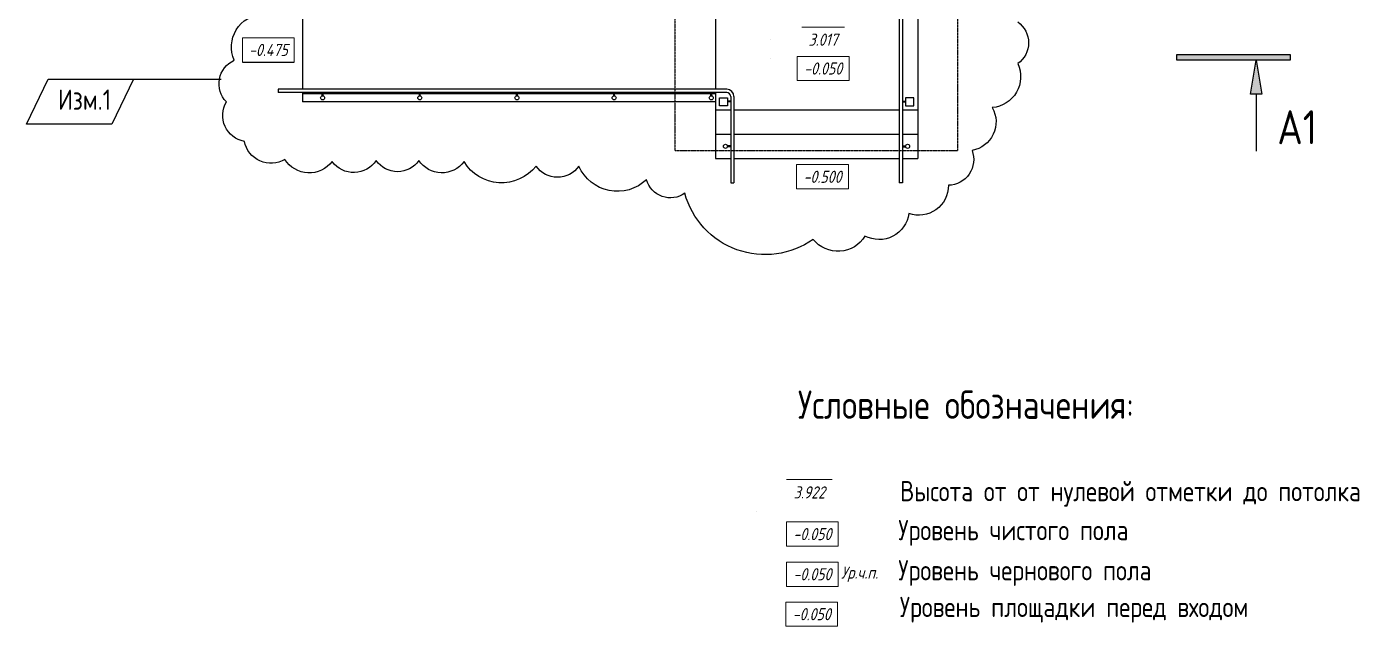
# Model space of a CAD drawing. Header units: millimetres. Extents: x -85477 to 745244, y -3684 to 128206.
# Drawn here: x 614609 to 631069, y 60464 to 67867 of the extents above; entities that cross this region are included whole.
import ezdxf
from ezdxf.enums import TextEntityAlignment as Align

# ---------------------------------------------------------------- set-up
doc = ezdxf.new("R2010")
doc.units = ezdxf.units.MM
doc.linetypes.add('штрихпунктирная', pattern=[25.4, 12.7, -6.35, 0, -6.35])
doc.layers.add('БЛОКИ', color=7, linetype='Continuous')
doc.layers.add('РАЗМЕРЫ', color=5, linetype='Continuous', lineweight=15)
doc.styles.add('ism - 02', font='simplex.shx', dxfattribs={"width": 0.8, "oblique": 15, "height": 150})
doc.styles.add('TITLE', font='romant.shx', dxfattribs={"width": 0.8})

# ---------------------------------------------------------------- blocks, each defined once
blk = doc.blocks.new('*U132')
h = blk.add_hatch(color=0)
h.paths.add_polyline_path([(-750, 325), (-700, 325), (-700, 25)])
h.paths.add_polyline_path([(-700, 25), (-700, 325), (-650, 325)])
h.paths.add_polyline_path([(0, 25), (0, -25), (-1000, -25), (-1000, 25)])
at = {"color": 0}
for p, q in [((-700, 325), (-700, 825)), ((-750, 325), (-650, 325)), ((-700, 25), (-750, 325)), ((-650, 325), (-700, 25)), ((-1000, 25), (0, 25)), ((-1000, -25), (-1000, 25)), ((0, 25), (0, -25)), ((0, -25), (-1000, -25))]:
    blk.add_line(p, q, dxfattribs=at)
at = {"color": 0, "style": 'TITLE', "width": 0.8}
for tag, p in [('ЗНАЧЕНИЕ_2', (-1060, 615)), ('ЗНАЧЕНИЕ_1', (12220, 620))]:
    blk.add_attdef(tag, text='', height=300, dxfattribs=at).set_placement(p, align=Align.MIDDLE_CENTER)
blk = doc.blocks.new('елнлл')
for p, q in [((0, 0), (-2500, 0)), ((-2500, 0), (-2500, -315)), ((0, 0), (0, -2100)), ((-2350, -50), (-2450, -50)), ((-2450, -50), (-2450, -150)), ((-2450, -150), (-2350, -150)), ((-2350, -150), (-2350, -50)), ((-2310, -90), (-2350, -90)), ((-2310, -100), (-2350, -100)), ((-2310, -265), (-2310, -25)), ((-2310, -25), (-2270, -25)), ((-2270, -265), (-2270, -25)), ((-230, -25), (-230, -2400)), ((-190, -25), (-230, -25)), ((-190, -25), (-190, -2400)), ((-190, -90), (-150, -90)), ((-190, -100), (-150, -100)), ((-150, -150), (-150, -50)), ((-150, -50), (-50, -50)), ((-50, -150), (-150, -150)), ((-50, -50), (-50, -150)), ((-2360, -315), (-7900, -315)), ((-7900, -355), (-7900, -315)), ((-2500, -200), (-7600, -200)), ((-7600, -200), (-7600, -315)), ((-2500, -300), (-7600, -300)), ((-7355, -275), (-7355, -315)), ((-7345, -275), (-7345, -315)), ((-6155, -275), (-6155, -315)), ((-6145, -275), (-6145, -315)), ((-4955, -275), (-4955, -315)), ((-4945, -275), (-4945, -315)), ((-3755, -275), (-3755, -315)), ((-3745, -275), (-3745, -315)), ((-2555, -275), (-2555, -315)), ((-2545, -275), (-2545, -315)), ((-2360, -355), (-7900, -355)), ((-7600, -355), (-7600, -1245)), ((-2500, -355), (-2500, -1245)), ((-2360, -1245), (-7900, -1245)), ((-7900, -1245), (-7900, -1285)), ((-2360, -1285), (-7900, -1285)), ((-7600, -1285), (-7600, -1400)), ((-2500, -1300), (-7600, -1300)), ((-7355, -1325), (-7355, -1285)), ((-7345, -1325), (-7345, -1285)), ((-6155, -1325), (-6155, -1285)), ((-6145, -1325), (-6145, -1285)), ((-4955, -1325), (-4955, -1285)), ((-4945, -1325), (-4945, -1285)), ((-3755, -1325), (-3755, -1285)), ((-3745, -1325), (-3745, -1285)), ((-2555, -1325), (-2555, -1285)), ((-2545, -1325), (-2545, -1285)), ((-2500, -1285), (-2500, -2100)), ((-2500, -1400), (-7600, -1400)), ((-2450, -1350), (-2350, -1350)), ((-2450, -1450), (-2450, -1350)), ((-2350, -1450), (-2450, -1450)), ((-2350, -1350), (-2350, -1450)), ((-2310, -1390), (-2350, -1390)), ((-2310, -1400), (-2350, -1400)), ((-2310, -1335), (-2310, -2400)), ((-2270, -1335), (-2270, -2400)), ((-190, -1390), (-150, -1390)), ((-190, -1400), (-150, -1400)), ((-50, -1350), (-150, -1350)), ((-150, -1350), (-150, -1450)), ((-150, -1450), (-50, -1450)), ((-50, -1450), (-50, -1350)), ((-2500, -1500), (-2310, -1500)), ((-2270, -1500), (-230, -1500)), ((-190, -1500), (0, -1500)), ((-2500, -1800), (-2310, -1800)), ((-2270, -1800), (-230, -1800)), ((-190, -1800), (0, -1800)), ((-2310, -1944), (-2350, -1944)), ((-2310, -1954), (-2350, -1954)), ((-190, -1944), (-150, -1944)), ((-190, -1954), (-150, -1954)), ((-2500, -2100), (-2310, -2100)), ((-2270, -2100), (-230, -2100)), ((-190, -2100), (0, -2100)), ((-2310, -2400), (-2270, -2400)), ((-190, -2400), (-230, -2400))]:
    blk.add_line(p, q)
for centre in [(-7350, -250), (-6150, -250), (-4950, -250), (-3750, -250), (-2550, -250), (-7350, -1350), (-6150, -1350), (-4950, -1350), (-3750, -1350), (-2550, -1350), (-2375, -1949), (-125, -1949)]:
    blk.add_circle(centre, 25)
for centre, radius, start, end in [((-2360, -265), 50, 270, 360), ((-2360, -265), 90, 270, 0), ((-2360, -1335), 90, 0, 90), ((-2360, -1335), 50, 0, 90)]:
    blk.add_arc(centre, radius, start, end)
at = {"layer": 'РАЗМЕРЫ'}
blk.add_line((-1815, -629), (-1815, -629), dxfattribs=at)

msp = doc.modelspace()

# ---------------------------------------------------------------- linework, layer by layer
at = {"color": 1}
for p, q in [((614609.4, 66662.7), (614875.9, 67220.3)), ((614875.9, 67220.3), (617010.5, 67220.3)), ((615927.7, 67220.3), (615661.3, 66662.7)), ((615661.3, 66662.7), (614609.4, 66662.7))]:
    msp.add_line(p, q, dxfattribs=at)
at = {"layer": 'РАЗМЕРЫ'}
for p, q in [((623790.6, 67478.2), (623790.6, 67478.2)), ((623620.4, 61881.8), (623620.4, 61881.8))]:
    msp.add_line(p, q, dxfattribs=at)

# ---------------------------------------------------------------- block references
at = {"layer": 'БЛОКИ'}
ref = msp.add_blockref('*U132', (628816.4, 67486.9), dxfattribs=dict(at, xscale=1.4, yscale=1.4, zscale=1.4, rotation=180))
ref.add_attrib('ЗНАЧЕНИЕ_2', 'А1', dxfattribs={"layer": '0', "color": 0, "height": 420, "style": 'TITLE', "width": 0.8}).set_placement((630300.4, 66625.6), align=Align.MIDDLE_CENTER)

# ---------------------------------------------------------------- texts
at = {"color": 1, "lineweight": 25, "insert": (614997.3, 67090.9), "char_height": 250, "attachment_point": 1, "style": 'TITLE'}
msp.add_mtext_dynamic_manual_height_columns('Изм.1', width=6363.628, gutter_width=1500, heights=[0], dxfattribs=at).dxf.set("width", 4666.331)
at = {"color": 0, "lineweight": 25, "attachment_point": 1, "style": 'TITLE'}
for s, insert, char_height, own_width in [('Условные обозначения:', (624134.3, 63374.7), 350, 4666.331), ('Высота от от нулевой отметки до потолка ', (625396.9, 62258), 250, 8338.603), ('Уровень чистого пола', (625374.7, 61776.9), 250, 4666.331), ('Уровень чернового пола', (625374.7, 61281.4), 250, 4666.331), ('Уровень площадки перед входом', (625393.4, 60828.1), 250, 4666.331)]:
    msp.add_mtext_dynamic_manual_height_columns(s, width=6363.628, gutter_width=1500, heights=[0], dxfattribs=dict(at, insert=insert, char_height=char_height)).dxf.set("width", own_width)
at = {"layer": 'РАЗМЕРЫ', "color": 1, "char_height": 150, "attachment_point": 5, "style": 'ism - 02', "bg_fill": 3, "box_fill_scale": 1.1, "bg_fill_color": 256, "bg_fill_true_color": 13158600, "bg_fill_transparency": 0}
for s, insert in [('{\\A1;-0.500}', (624438.2, 66013.7)), ('{\\A1;-0.050}', (624304.8, 60613.9))]:
    msp.add_mtext(s, dxfattribs=dict(at, insert=insert))
at = {"layer": 'РАЗМЕРЫ', "char_height": 150, "attachment_point": 5, "style": 'ism - 02', "bg_fill": 3, "box_fill_scale": 1.1, "bg_fill_color": 256, "bg_fill_true_color": 13158600, "bg_fill_transparency": 0}
for s, insert in [('\\A1;3.922', (624275.6, 62117)), ('{\\A1;-0.050}', (624313.2, 61602.4)), ('{\\A1;-0.050}', (624313.2, 61106.9))]:
    msp.add_mtext(s, dxfattribs=dict(at, insert=insert))

# ---------------------------------------------------------------- next in the draw order: linework, layer by layer
at = {"layer": 'РАЗМЕРЫ', "color": 1}
for p, q in [((624758.3, 66163.7), (624118.1, 66163.7)), ((624118.1, 66163.7), (624118.1, 65863.7)), ((624758.3, 65863.7), (624758.3, 66163.7)), ((624118.1, 65863.7), (624758.3, 65863.7)), ((624624.8, 60763.9), (623984.7, 60763.9)), ((623984.7, 60763.9), (623984.7, 60463.9)), ((624624.8, 60463.9), (624624.8, 60763.9)), ((623984.7, 60463.9), (624624.8, 60463.9))]:
    msp.add_line(p, q, dxfattribs=at)
at = {"layer": 'РАЗМЕРЫ'}
for p, q in [((624557.3, 62277.1), (623993.9, 62277.1)), ((624633.2, 61752.4), (623993.1, 61752.4)), ((623993.1, 61752.4), (623993.1, 61452.4)), ((624633.2, 61452.4), (624633.2, 61752.4)), ((623993.1, 61452.4), (624633.2, 61452.4)), ((624633.2, 61256.9), (623993.1, 61256.9)), ((623993.1, 61256.9), (623993.1, 60956.9)), ((624633.2, 60956.9), (624633.2, 61256.9)), ((623993.1, 60956.9), (624633.2, 60956.9))]:
    msp.add_line(p, q, dxfattribs=at)

# ---------------------------------------------------------------- next in the draw order: texts
at = {"layer": 'РАЗМЕРЫ', "color": 1, "char_height": 150, "attachment_point": 5, "style": 'ism - 02', "bg_fill": 3, "box_fill_scale": 1.1, "bg_fill_color": 256, "bg_fill_true_color": 13158600, "bg_fill_transparency": 0}
for s, insert in [('{\\A1;-0.475}', (617594.5, 67579.7)), ('{\\A1;-0.050}', (624446.1, 67350.3))]:
    msp.add_mtext(s, dxfattribs=dict(at, insert=insert))

# ---------------------------------------------------------------- next in the draw order: linework, layer by layer
at = {"color": 1}
msp.add_line((617274.4, 67429.7), (617914.6, 67429.7), dxfattribs=at)
msp.add_lwpolyline([(626849.6, 67925.3, -0.520567), (626849.6, 67410.6, -0.520567), (626535.4, 66868.1, -0.520567), (626285, 66339.4, -0.520567), (625992.8, 65908.2, -0.520567), (625505.9, 65560.4, -0.520567), (624963.4, 65282.2, -0.520567), (624323.5, 65240.5, -0.520567), (622737.6, 65810.8, -0.520567), (622264.6, 65977.8, -0.520567), (621429.9, 66144.7, -0.520567), (620901.3, 66144.7, -0.520567), (620011, 66200.3, -0.520567), (619454.5, 66214.2, -0.520567), (618925.9, 66214.2, -0.520567), (618383.4, 66200.3, -0.520567), (617799.1, 66228.2, -0.520567), (617298.3, 66450.7, -0.520567), (617075.7, 66937.6, -0.520567), (617173.1, 67452.4, -0.520567), (617520.9, 68022.7, -0.520567)], format="xyb", dxfattribs=at)
at = {"layer": 'РАЗМЕРЫ', "color": 1}
for p, q in [((617914.6, 67729.7), (617274.4, 67729.7)), ((617274.4, 67729.7), (617274.4, 67429.7)), ((617914.6, 67429.7), (617914.6, 67729.7)), ((624766.2, 67500.3), (624126, 67500.3)), ((624126, 67500.3), (624126, 67200.3)), ((624766.2, 67200.3), (624766.2, 67500.3)), ((624126, 67200.3), (624766.2, 67200.3))]:
    msp.add_line(p, q, dxfattribs=at)

# ---------------------------------------------------------------- next in the draw order: block references
msp.add_blockref('елнлл', (625615, 68338.3))

# ---------------------------------------------------------------- next in the draw order: texts
at = {"layer": 'РАЗМЕРЫ', "insert": (624897.2, 61106.9), "char_height": 150, "attachment_point": 5, "style": 'ism - 02', "bg_fill": 3, "box_fill_scale": 1.1, "bg_fill_color": 256, "bg_fill_true_color": 13158600, "bg_fill_transparency": 0}
msp.add_mtext('{\\A1;Ур.ч.п.}', dxfattribs=at)

# ---------------------------------------------------------------- next in the draw order: texts
at = {"layer": 'РАЗМЕРЫ', "insert": (624445.7, 67706.3), "char_height": 150, "attachment_point": 5, "style": 'ism - 02', "bg_fill": 3, "box_fill_scale": 1.1, "bg_fill_color": 256, "bg_fill_true_color": 13158600, "bg_fill_transparency": 0}
msp.add_mtext('\\A1;3.017', dxfattribs=at)

# ---------------------------------------------------------------- next in the draw order: linework, layer by layer
at = {"linetype": 'штрихпунктирная', "ltscale": 0.1}
msp.add_lwpolyline([(622615, 68358.3), (622615, 66338.3), (626109, 66338.2), (626109, 68358.3)], dxfattribs=at)
at = {"layer": 'РАЗМЕРЫ'}
msp.add_line((624709.7, 67859.4), (624181.8, 67859.4), dxfattribs=at)

doc.saveas('drawing.dxf')
